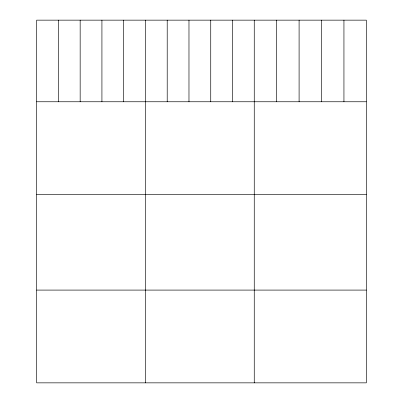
<?xml version="1.0" encoding="UTF-8"?>
<svg xmlns="http://www.w3.org/2000/svg" width="403" height="403" viewBox="0 0 403 403"><rect width="100%" height="100%" fill="white"/><g stroke="black" fill="none" stroke-linecap="round" stroke-linejoin="round"><path stroke-width="0.6" d="M366.362 101.758L366.362 382.85L36.638 382.85L36.638 20.15L366.362 20.15L366.362 101.758L36.638 101.758M36.638 194.518L366.362 194.518M36.638 290.089L366.362 290.089M343.94 20.15L343.94 101.758M321.518 20.15L321.518 101.758M299.097 20.15L299.097 101.758M276.68 20.15L276.68 101.758M254.258 20.15L254.258 382.85M232.496 20.15L232.496 101.758M210.734 20.15L210.734 101.758M188.972 20.15L188.972 101.758M167.21 20.15L167.21 101.758M145.448 20.15L145.448 382.85M123.686 20.15L123.686 101.758M101.924 20.15L101.924 101.758M80.162 20.15L80.162 101.758M58.4 20.15L58.4 101.758"/></g></svg>
